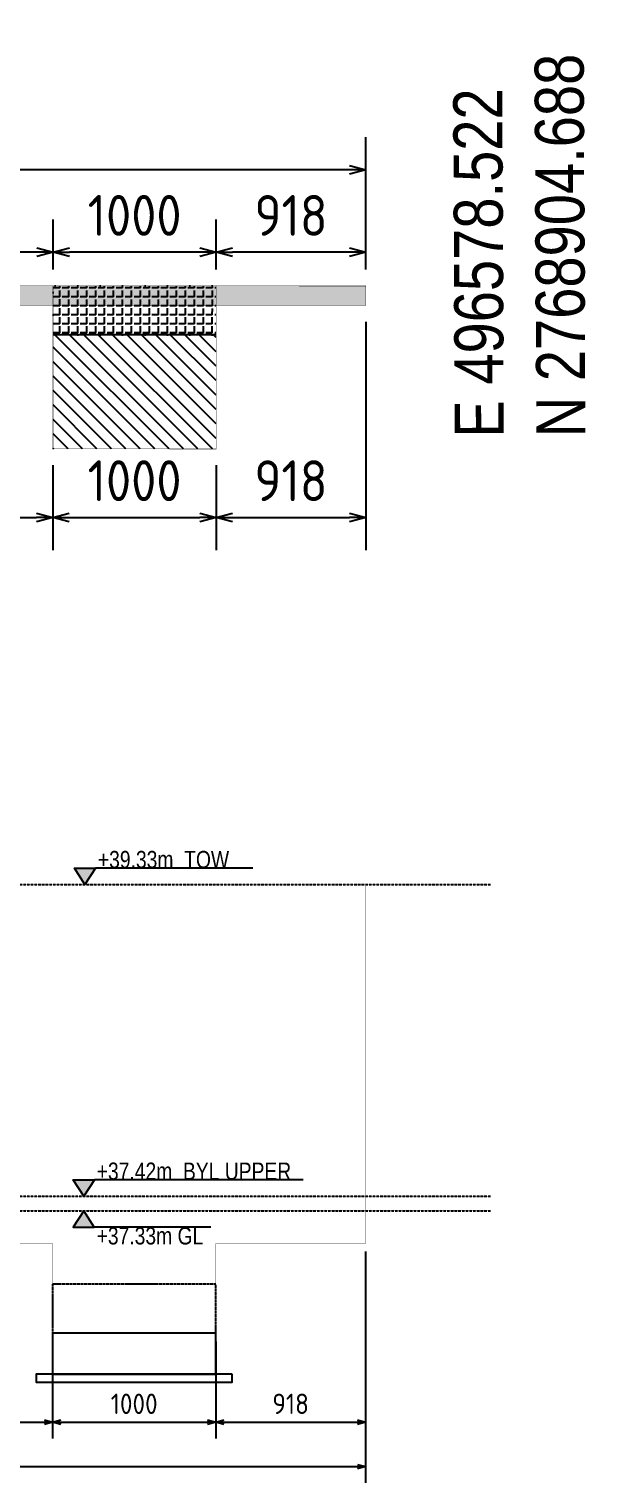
# Model space of a CAD drawing. Header units: centimetres. Extents: x -6122352 to 7132207, y -1694241 to 1947892.
# Drawn here: x 3306871 to 3310431, y 83158 to 92068 of the extents above; entities that cross this region are included whole.
import ezdxf
from ezdxf.enums import TextEntityAlignment as Align

# ---------------------------------------------------------------- set-up
doc = ezdxf.new("R2010")
doc.units = ezdxf.units.CM
doc.header["$MEASUREMENT"] = 0
doc.header["$PDMODE"] = 66
doc.header["$PDSIZE"] = 100
doc.linetypes.add('23585-XR-AR-END-SETTING OUT PLAN$0$HIDDEN', pattern=[0.375, 0.25, -0.125])
doc.linetypes.add('DASHED2', pattern=[0.375, 0.25, -0.125])
for name, color, linetype in [('00-MI-DIM', 7, 'Continuous'), ('@MI-FOOTINGS', 7, 'Continuous'), ('@MI-TYPE-01', 30, 'Continuous'), ('@MI-TYPE-02', 6, 'Continuous'), ('JML-Dimension', 1, 'Continuous'), ('SECTION', 130, 'Continuous')]:
    doc.layers.add(name, color=color, linetype=linetype)
doc.styles.add('JWC BHQ 3.00', font='swissc.ttf', dxfattribs={"height": 3})
doc.styles.add('Schueco-BEMSTIL', font='isocpeur.ttf', dxfattribs={"width": 0.9})
doc.styles.add('txt-Pisa-std', font='arial.ttf', dxfattribs={"width": 0.8})
doc.dimstyles.new('MI- JWC-TXT-2.5 MM', dxfattribs={"dimscale": 1.5, "dimtxt": 2.5, "dimasz": 1, "dimexe": 2, "dimexo": 1, "dimgap": 1, "dimtad": 1, "dimdec": 0, "dimdsep": 46, "dimtxsty": 'Schueco-BEMSTIL', "dimblk": 'OPEN30', "dimcen": 0, "dimdle": 2, "dimclrd": 140, "dimclre": 8, "dimclrt": 40, "dimadec": 0, "dimazin": 2, "dimtfac": 1, "dimtdec": 0, "dimtix": 1, "dimtmove": 2, "dimatfit": 3, "dimldrblk": 'OPEN', "dimfxl": 2, "dimlwd": -1, "dimlwe": -1, "dimarcsym": 0})

# ---------------------------------------------------------------- blocks, each defined once
blk = doc.blocks.new('T1-FOOTING')
at = {"transparency": 33554679}
h = blk.add_hatch(dxfattribs=at)
h.set_pattern_fill('ANGLE', color=256, scale=500)
h.set_pattern_definition([(0, (0, 0), (0, 137.5), [100, -37.5]), (90, (0, 0), (-137.5, 8e-15), [100, -37.5])])
h.paths.add_polyline_path([(-500, -300), (500, -300), (500, 0), (-500, 0)])
h.paths.add_polyline_path([(-499.75, -299.75), (499.75, -299.75), (499.75, -0.25), (-499.75, -0.25)], flags=16)
h = blk.add_hatch(dxfattribs=at)
h.set_pattern_fill('ANGLE', color=8, scale=200)
h.set_pattern_definition([(0, (0, 0), (0, 55), [40, -15]), (90, (0, 0), (-55, 3e-15), [40, -15])])
h.paths.add_polyline_path([(500, -300), (500, 0), (-500, 0), (-500, -300)])
h = blk.add_hatch(dxfattribs=at)
h.set_pattern_fill('ANSI31', color=8, scale=500)
h.paths.add_polyline_path([(500, -1000), (500, -300), (-500, -300), (-500, -1000)])
at = {"layer": '@MI-TYPE-01', "color": 240, "linetype": 'DASHED2', "true_color": 0xed1f24}
blk.add_line((-500, -300), (500, -300), dxfattribs=at)
at = {"layer": '@MI-TYPE-01', "color": 240, "true_color": 0xed1f24, "const_width": 2.5}
blk.add_lwpolyline([(-500, 0), (500, 0), (500, -1000), (-500, -1000)], close=True, dxfattribs=at)
blk = doc.blocks.new('_Open30')
at = {"color": 0, "linetype": 'ByBlock', "lineweight": -2}
for p, q in [((-1, 0.268), (0, 0)), ((0, 0), (-1, -0.268)), ((0, 0), (-1, 0))]:
    blk.add_line(p, q, dxfattribs=at)
blk = doc.blocks.new('*D1317')
at = {"layer": '@MI-TYPE-02', "color": 8, "transparency": 16777216}
for p, q in [((382582.8, -191426.2), (383394.5, -191426.1)), ((382583.8, -197261.2), (383395.5, -197261.1))]:
    blk.add_line(p, q, dxfattribs=at)
at = {"layer": '@MI-TYPE-02', "color": 140, "transparency": 16777216}
blk.add_line((383195.5, -197161.1), (383194.5, -191526.1), dxfattribs=at)
at = {"layer": 'Defpoints', "color": 0, "transparency": 16777216}
for p in [(382482.8, -191426.2), (383194.5, -191426.1), (382483.8, -197261.2)]:
    blk.add_point(p, dxfattribs=at)
at = {"layer": '@MI-TYPE-02', "color": 140, "transparency": 16777216, "xscale": 100, "yscale": 100, "zscale": 100}
for p, rotation in [((383194.5, -191426.1), 90.01026582106833), ((383195.5, -197261.1), 270.0102658210683)]:
    blk.add_blockref('_Open30', p, dxfattribs=dict(at, rotation=rotation))
at = {"layer": '@MI-TYPE-02', "color": 40, "transparency": 16777216, "insert": (383420, -194343.6), "char_height": 250, "attachment_point": 5, "rotation": 270.01027, "style": 'Schueco-BEMSTIL'}
blk.add_mtext('5835', dxfattribs=at)
blk = doc.blocks.new('_Open')
at = {"color": 0, "linetype": 'ByBlock', "lineweight": -2}
for p, q in [((-1, 0.2), (0, 0)), ((-1, -0.2), (0, 0)), ((0, 0), (-1, 0))]:
    blk.add_line(p, q, dxfattribs=at)
blk = doc.blocks.new('*D1318')
at = {"layer": '@MI-TYPE-02', "color": 8, "transparency": 16777216}
for p, q in [((382584.5, -196343.7), (382891.1, -196343.6)), ((382583.8, -197261.2), (382891.2, -197261.2))]:
    blk.add_line(p, q, dxfattribs=at)
at = {"layer": '@MI-TYPE-02', "color": 140, "transparency": 16777216}
blk.add_line((382691.2, -197161.2), (382691.1, -196443.7), dxfattribs=at)
at = {"layer": 'Defpoints', "color": 0, "transparency": 16777216}
for p in [(382484.5, -196343.7), (382691.1, -196343.7), (382483.8, -197261.2)]:
    blk.add_point(p, dxfattribs=at)
at = {"layer": '@MI-TYPE-02', "color": 140, "transparency": 16777216, "xscale": 100, "yscale": 100, "zscale": 100}
for p, rotation in [((382691.1, -196343.7), 90.01026582106833), ((382691.2, -197261.2), 270.0102658210683)]:
    blk.add_blockref('_Open30', p, dxfattribs=dict(at, rotation=rotation))
at = {"layer": '@MI-TYPE-02', "color": 40, "transparency": 16777216, "insert": (382916.1, -196802.4), "char_height": 250, "attachment_point": 5, "rotation": 270.01027, "style": 'Schueco-BEMSTIL'}
blk.add_mtext('918', dxfattribs=at)
blk = doc.blocks.new('*D1319')
at = {"layer": '@MI-TYPE-02', "color": 8, "transparency": 16777216}
for p, q in [((382583.4, -195343.7), (382890.9, -195343.6)), ((382584.5, -196343.7), (382891.1, -196343.6))]:
    blk.add_line(p, q, dxfattribs=at)
at = {"layer": '@MI-TYPE-02', "color": 140, "transparency": 16777216}
blk.add_line((382691, -196243.7), (382690.9, -195443.7), dxfattribs=at)
at = {"layer": 'Defpoints', "color": 0, "transparency": 16777216}
for p in [(382483.4, -195343.7), (382690.9, -195343.7), (382484.5, -196343.7)]:
    blk.add_point(p, dxfattribs=at)
at = {"layer": '@MI-TYPE-02', "color": 140, "transparency": 16777216, "xscale": 100, "yscale": 100, "zscale": 100}
for p, rotation in [((382690.9, -195343.7), 90.01026582106833), ((382691.1, -196343.7), 270.0102658210683)]:
    blk.add_blockref('_Open30', p, dxfattribs=dict(at, rotation=rotation))
at = {"layer": '@MI-TYPE-02', "color": 40, "transparency": 16777216, "insert": (382916, -195843.6), "char_height": 250, "attachment_point": 5, "rotation": 270.01027, "style": 'Schueco-BEMSTIL'}
blk.add_mtext('1000', dxfattribs=at)
blk = doc.blocks.new('*D1320')
at = {"layer": '@MI-TYPE-02', "color": 8, "transparency": 16777216}
for p, q in [((382584, -193343.7), (382890.5, -193343.6)), ((382583.4, -195343.7), (382890.9, -195343.6))]:
    blk.add_line(p, q, dxfattribs=at)
at = {"layer": '@MI-TYPE-02', "color": 140, "transparency": 16777216}
blk.add_line((382690.9, -195243.7), (382690.5, -193443.7), dxfattribs=at)
at = {"layer": 'Defpoints', "color": 0, "transparency": 16777216}
for p in [(382484, -193343.7), (382690.5, -193343.7), (382483.4, -195343.7)]:
    blk.add_point(p, dxfattribs=at)
at = {"layer": '@MI-TYPE-02', "color": 140, "transparency": 16777216, "xscale": 100, "yscale": 100, "zscale": 100}
for p, rotation in [((382690.5, -193343.7), 90.01026582106833), ((382690.9, -195343.7), 270.0102658210683)]:
    blk.add_blockref('_Open30', p, dxfattribs=dict(at, rotation=rotation))
at = {"layer": '@MI-TYPE-02', "color": 40, "transparency": 16777216, "insert": (382915.7, -194343.6), "char_height": 250, "attachment_point": 5, "rotation": 270.01027, "style": 'Schueco-BEMSTIL'}
blk.add_mtext('2000', dxfattribs=at)
blk = doc.blocks.new('*D1430')
at = {"layer": '@MI-TYPE-02', "color": 8, "transparency": 16777216}
for p, q in [((-1099.8, 3917.3), (-1619.4, 3917.2)), ((-1099.5, 1917.3), (-1619, 1917.2))]:
    blk.add_line(p, q, dxfattribs=at)
at = {"layer": '@MI-TYPE-02', "color": 140, "transparency": 16777216}
blk.add_line((-1419.3, 3817.3), (-1419, 2017.3), dxfattribs=at)
at = {"layer": 'Defpoints', "color": 0, "transparency": 16777216}
for p in [(-999.8, 3917.4), (-1419, 1917.3), (-999.5, 1917.4)]:
    blk.add_point(p, dxfattribs=at)
at = {"layer": '@MI-TYPE-02', "color": 140, "transparency": 16777216, "xscale": 100, "yscale": 100, "zscale": 100}
for p, rotation in [((-1419.4, 3917.3), 90.01026582106819), ((-1419, 1917.3), 270.0102658210682)]:
    blk.add_blockref('_Open30', p, dxfattribs=dict(at, rotation=rotation))
at = {"layer": '@MI-TYPE-02', "color": 40, "transparency": 16777216, "insert": (-1194.2, 2917.3), "char_height": 250, "attachment_point": 5, "rotation": 270.01027, "style": 'Schueco-BEMSTIL'}
blk.add_mtext('2000', dxfattribs=at)
blk = doc.blocks.new('*D1431')
at = {"layer": '@MI-TYPE-02', "color": 8, "transparency": 16777216}
for p, q in [((-1099.5, 1917.3), (-1619, 1917.2)), ((-1099.3, 917.3), (-1618.8, 917.2))]:
    blk.add_line(p, q, dxfattribs=at)
at = {"layer": '@MI-TYPE-02', "color": 140, "transparency": 16777216}
blk.add_line((-1419, 1817.3), (-1418.8, 1017.3), dxfattribs=at)
at = {"layer": 'Defpoints', "color": 0, "transparency": 16777216}
for p in [(-999.5, 1917.4), (-1418.8, 917.3), (-999.3, 917.4)]:
    blk.add_point(p, dxfattribs=at)
at = {"layer": '@MI-TYPE-02', "color": 140, "transparency": 16777216, "xscale": 100, "yscale": 100, "zscale": 100}
for p, rotation in [((-1419, 1917.3), 90.01026582106819), ((-1418.8, 917.3), 270.0102658210682)]:
    blk.add_blockref('_Open30', p, dxfattribs=dict(at, rotation=rotation))
at = {"layer": '@MI-TYPE-02', "color": 40, "transparency": 16777216, "insert": (-1193.9, 1417.3), "char_height": 250, "attachment_point": 5, "rotation": 270.01027, "style": 'Schueco-BEMSTIL'}
blk.add_mtext('1000', dxfattribs=at)
blk = doc.blocks.new('*D1432')
at = {"layer": '@MI-TYPE-02', "color": 8, "transparency": 16777216}
for p, q in [((-1099.3, 917.3), (-1618.8, 917.2)), ((-220, 0), (-1618.7, -0.3))]:
    blk.add_line(p, q, dxfattribs=at)
at = {"layer": '@MI-TYPE-02', "color": 140, "transparency": 16777216}
blk.add_line((-1418.8, 817.3), (-1418.7, 99.7), dxfattribs=at)
at = {"layer": 'Defpoints', "color": 0, "transparency": 16777216}
for p in [(-999.3, 917.4), (-1418.7, -0.3), (-120, 0)]:
    blk.add_point(p, dxfattribs=at)
at = {"layer": '@MI-TYPE-02', "color": 140, "transparency": 16777216, "xscale": 100, "yscale": 100, "zscale": 100}
for p, rotation in [((-1418.8, 917.3), 90.01026582106819), ((-1418.7, -0.3), 270.0102658210682)]:
    blk.add_blockref('_Open30', p, dxfattribs=dict(at, rotation=rotation))
at = {"layer": '@MI-TYPE-02', "color": 40, "transparency": 16777216, "insert": (-1193.7, 458.6), "char_height": 250, "attachment_point": 5, "rotation": 270.01027, "style": 'Schueco-BEMSTIL'}
blk.add_mtext('918', dxfattribs=at)
blk = doc.blocks.new('*D4853')
at = {"layer": '@MI-TYPE-01', "color": 8, "transparency": 16777216}
for p, q in [((3305015.4, 84025.5), (3305015.4, 83430.4)), ((3307015.4, 84025.5), (3307015.4, 83430.4))]:
    blk.add_line(p, q, dxfattribs=at)
at = {"layer": '@MI-TYPE-01', "color": 140, "transparency": 16777216}
blk.add_line((3305065.4, 83530.4), (3306965.4, 83530.4), dxfattribs=at)
at = {"layer": 'Defpoints', "color": 0, "transparency": 16777216}
for p in [(3305015.4, 84075.5), (3307015.4, 84075.5), (3307015.4, 83530.4)]:
    blk.add_point(p, dxfattribs=at)
at = {"layer": '@MI-TYPE-01', "color": 140, "transparency": 16777216, "xscale": 50, "yscale": 50, "zscale": 50, "rotation": 180}
blk.add_blockref('_Open30', (3305015.4, 83530.4), dxfattribs=at)
at = {"layer": '@MI-TYPE-01', "color": 140, "transparency": 16777216, "xscale": 50, "yscale": 50, "zscale": 50}
blk.add_blockref('_Open30', (3307015.4, 83530.4), dxfattribs=at)
at = {"layer": '@MI-TYPE-01', "color": 40, "transparency": 16777216, "insert": (3306015.4, 83642.9), "char_height": 125, "attachment_point": 5, "style": 'Schueco-BEMSTIL'}
blk.add_mtext('2000', dxfattribs=at)
blk = doc.blocks.new('*D4854')
at = {"layer": '@MI-TYPE-01', "color": 8, "transparency": 16777216}
for p, q in [((3307015.4, 84025.5), (3307015.4, 83430.4)), ((3308015.4, 84025.5), (3308015.4, 83430.4))]:
    blk.add_line(p, q, dxfattribs=at)
at = {"layer": '@MI-TYPE-01', "color": 140, "transparency": 16777216}
blk.add_line((3307065.4, 83530.4), (3307965.4, 83530.4), dxfattribs=at)
at = {"layer": 'Defpoints', "color": 0, "transparency": 16777216}
for p in [(3307015.4, 84075.5), (3308015.4, 84075.5), (3308015.4, 83530.4)]:
    blk.add_point(p, dxfattribs=at)
at = {"layer": '@MI-TYPE-01', "color": 140, "transparency": 16777216, "xscale": 50, "yscale": 50, "zscale": 50, "rotation": 180}
blk.add_blockref('_Open30', (3307015.4, 83530.4), dxfattribs=at)
at = {"layer": '@MI-TYPE-01', "color": 140, "transparency": 16777216, "xscale": 50, "yscale": 50, "zscale": 50}
blk.add_blockref('_Open30', (3308015.4, 83530.4), dxfattribs=at)
at = {"layer": '@MI-TYPE-01', "color": 40, "transparency": 16777216, "insert": (3307515.4, 83642.9), "char_height": 125, "attachment_point": 5, "style": 'Schueco-BEMSTIL'}
blk.add_mtext('1000', dxfattribs=at)
blk = doc.blocks.new('*D4855')
at = {"layer": '@MI-TYPE-01', "color": 8, "transparency": 16777216}
for p, q in [((3308933.4, 84575.5), (3308933.4, 83430.4)), ((3308015.4, 84025.5), (3308015.4, 83430.4))]:
    blk.add_line(p, q, dxfattribs=at)
at = {"layer": '@MI-TYPE-01', "color": 140, "transparency": 16777216}
blk.add_line((3308065.4, 83530.4), (3308883.4, 83530.4), dxfattribs=at)
at = {"layer": 'Defpoints', "color": 0, "transparency": 16777216}
for p in [(3308933.4, 84625.5), (3308015.4, 84075.5), (3308933.4, 83530.4)]:
    blk.add_point(p, dxfattribs=at)
at = {"layer": '@MI-TYPE-01', "color": 140, "transparency": 16777216, "xscale": 50, "yscale": 50, "zscale": 50, "rotation": 180}
blk.add_blockref('_Open30', (3308015.4, 83530.4), dxfattribs=at)
at = {"layer": '@MI-TYPE-01', "color": 140, "transparency": 16777216, "xscale": 50, "yscale": 50, "zscale": 50}
blk.add_blockref('_Open30', (3308933.4, 83530.4), dxfattribs=at)
at = {"layer": '@MI-TYPE-01', "color": 40, "transparency": 16777216, "insert": (3308474.4, 83642.9), "char_height": 125, "attachment_point": 5, "style": 'Schueco-BEMSTIL'}
blk.add_mtext('918', dxfattribs=at)
blk = doc.blocks.new('*D4856')
at = {"layer": '@MI-TYPE-01', "color": 8, "transparency": 16777216}
for p, q in [((3303098.4, 84575.5), (3303098.4, 83158.1)), ((3308933.4, 84575.5), (3308933.4, 83158.1))]:
    blk.add_line(p, q, dxfattribs=at)
at = {"layer": '@MI-TYPE-01', "color": 140, "transparency": 16777216}
blk.add_line((3303148.4, 83258.1), (3308883.4, 83258.1), dxfattribs=at)
at = {"layer": 'Defpoints', "color": 0, "transparency": 16777216}
for p in [(3303098.4, 84625.5), (3308933.4, 84625.5), (3308933.4, 83258.1)]:
    blk.add_point(p, dxfattribs=at)
at = {"layer": '@MI-TYPE-01', "color": 140, "transparency": 16777216, "xscale": 50, "yscale": 50, "zscale": 50, "rotation": 180}
blk.add_blockref('_Open30', (3303098.4, 83258.1), dxfattribs=at)
at = {"layer": '@MI-TYPE-01', "color": 140, "transparency": 16777216, "xscale": 50, "yscale": 50, "zscale": 50}
blk.add_blockref('_Open30', (3308933.4, 83258.1), dxfattribs=at)
at = {"layer": '@MI-TYPE-01', "color": 40, "transparency": 16777216, "insert": (3306015.9, 83370.6), "char_height": 125, "attachment_point": 5, "style": 'Schueco-BEMSTIL'}
blk.add_mtext('5835', dxfattribs=at)
blk = doc.blocks.new('*U2058')
at = {"layer": 'JML-Dimension'}
h = blk.add_hatch(color=10, dxfattribs=at)
h.dxf.hatch_style = 1
h.paths.add_polyline_path([(0, 0), (-1.54, 2.37), (1.54, 2.37)])
blk.add_line((24.31, 2.37), (1.54, 2.37), dxfattribs=at)
blk.add_lwpolyline([(0, 0), (-1.54, 2.37), (1.54, 2.37), (0, 0)], dxfattribs=at)
at = {"color": 5, "style": 'txt-Pisa-std', "width": 0.8}
blk.add_attdef('+0.0', text='', height=2.5, dxfattribs=at).set_placement((1.87, 2.37), align=Align.BOTTOM_LEFT)
blk = doc.blocks.new('*U2056')
at = {"layer": 'JML-Dimension'}
h = blk.add_hatch(color=10, dxfattribs=at)
h.dxf.hatch_style = 1
h.paths.add_polyline_path([(0, 0), (-1.54, 2.37), (1.54, 2.37)])
blk.add_line((31.81, 2.37), (1.54, 2.37), dxfattribs=at)
blk.add_lwpolyline([(0, 0), (-1.54, 2.37), (1.54, 2.37), (0, 0)], dxfattribs=at)
at = {"color": 5, "style": 'txt-Pisa-std', "width": 0.8}
blk.add_attdef('+0.0', text='', height=2.5, dxfattribs=at).set_placement((1.87, 2.37), align=Align.BOTTOM_LEFT)
blk = doc.blocks.new('*U2214')
at = {"layer": 'JML-Dimension'}
h = blk.add_hatch(color=10, dxfattribs=at)
h.dxf.hatch_style = 1
h.paths.add_polyline_path([(0, 0), (-1.54, 2.37), (1.54, 2.37)])
blk.add_line((18.43, 2.37), (1.54, 2.37), dxfattribs=at)
blk.add_lwpolyline([(0, 0), (-1.54, 2.37), (1.54, 2.37), (0, 0)], dxfattribs=at)
at = {"color": 5, "style": 'txt-Pisa-std', "width": 0.8}
blk.add_attdef('+0.0', text='', height=2.5, dxfattribs=at).set_placement((1.87, 2.37), align=Align.BOTTOM_LEFT)
blk = doc.blocks.new('T1-FOOTING ELEVATION')
at = {"color": 9}
blk.add_lwpolyline([(-600, -250), (600, -250), (600, -300), (-600, -300)], close=True, dxfattribs=at)
at = {"layer": '@MI-TYPE-01', "color": 114, "linetype": '23585-XR-AR-END-SETTING OUT PLAN$0$HIDDEN', "ltscale": 20, "true_color": 0x139b48}
blk.add_lwpolyline([(-500, 0), (-500, 300), (500, 300), (500, 0)], dxfattribs=at)
at = {"layer": '@MI-TYPE-01', "color": 114, "true_color": 0x139b48}
blk.add_lwpolyline([(-500, 0), (500, 0), (500, -250), (-500, -250)], close=True, dxfattribs=at)
blk = doc.blocks.new('T1-PARTITON 2')
at = {"layer": '@MI-TYPE-02'}
h = blk.add_hatch(color=256, dxfattribs=at)
h.dxf.hatch_style = 1
h.paths.add_polyline_path([(-1, 5835), (0, 0), (-120, 0), (-121, 5835)])
at = {"layer": '@MI-TYPE-02', "const_width": 2.5}
blk.add_lwpolyline([(-1, 5835), (0, 0), (-120, 0), (-121, 5835)], close=True, dxfattribs=at)
at = {"layer": '@MI-FOOTINGS', "color": 240, "true_color": 0xed1f24, "xscale": -1, "rotation": 270.0102658218726}
blk.add_blockref('T1-FOOTING', (0.6, 1417.5), dxfattribs=at)
at = {"layer": '@MI-TYPE-02'}
for base, p1, p2, picture, middle, set_off in [((710.7, 5835.1), (0, 0), (-1, 5835), '*D1317', (936.2, 2917.7), (-382483.8, 197261.2)), ((206.7, 3917.6), (-0.4, 1917.5), (0.2, 3917.5), '*D1320', (431.9, 2917.6), (-382483.8, 197261.2)), ((207.1, 1917.6), (0.7, 917.5), (-0.4, 1917.5), '*D1319', (432.1, 1417.6), (-382483.8, 197261.2)), ((207.2315, 917.5738), (0, 0), (0.7081, 917.5368), '*D1318', (432.3137, 458.8458), (-382483.8231, 197261.2344))]:
    dim = blk.add_linear_dim(base=base, p1=p1, p2=p2, angle=90.01027, dimstyle='MI- JWC-TXT-2.5 MM', dxfattribs=at)
    dim.commit()
    dim.dimension.update_dxf_attribs({"geometry": picture, "text_midpoint": middle, "insert": set_off})
for base, p1, p2, picture, middle in [((-1419, 1917.3), (-999.8, 3917.4), (-999.5, 1917.4), '*D1430', (-1194.2, 2917.3)), ((-1418.8, 917.3), (-999.5, 1917.4), (-999.3, 917.4), '*D1431', (-1193.9, 1417.3)), ((-1418.7, -0.3), (-999.3, 917.4), (-120, 0), '*D1432', (-1193.7, 458.6))]:
    dim = blk.add_linear_dim(base=base, p1=p1, p2=p2, angle=90.01027, dimstyle='MI- JWC-TXT-2.5 MM', dxfattribs=at)
    dim.commit()
    dim.dimension.update_dxf_attribs({"geometry": picture, "text_midpoint": middle})
blk = doc.blocks.new('A$C60e8a156')
at = {"layer": '@MI-TYPE-01', "rotation": 359.977467402098}
blk.add_blockref('T1-PARTITON 2', (928.2, 947.3), dxfattribs=at)
at = {"layer": '00-MI-DIM', "color": 20, "insert": (0, 0), "char_height": 300, "attachment_point": 4, "rotation": 0.26225, "style": 'JWC BHQ 3.00', "bg_fill": 3, "box_fill_scale": 1.5, "bg_fill_color": 256, "bg_fill_true_color": 13158600, "bg_fill_transparency": 0}
blk.add_mtext('\\A1;E 496578.522\\PN 2768904.688', dxfattribs=at)

msp = doc.modelspace()

# ---------------------------------------------------------------- linework, layer by layer
at = {"layer": '@MI-TYPE-01', "color": 6, "const_width": 2.5}
msp.add_lwpolyline([(3303098.44591, 86825.54021), (3308933.44591, 86825.54021), (3308933.44591, 84625.54021), (3308015.44591, 84625.54021), (3308015.44591, 84075.54021), (3307015.44591, 84075.54021), (3307015.44591, 84625.54021), (3305015.44591, 84625.54021), (3305015.44591, 84075.54021), (3304015.44591, 84075.54021), (3304015.44591, 84625.54021), (3303098.44591, 84625.54021), (3303098.44591, 86825.54021)], dxfattribs=at)
at = {"layer": '@MI-TYPE-02', "color": 160, "linetype": 'DASHED2', "ltscale": 5}
for points in [[(3302401.56056, 86825.54021), (3309698.59341, 86825.54021)], [(3302401.56056, 84915.54021), (3309698.59341, 84915.54021)], [(3302401.56056, 84825.54021), (3309698.59341, 84825.54021)]]:
    msp.add_lwpolyline(points, dxfattribs=at)

# ---------------------------------------------------------------- block references
at = {"layer": '@MI-TYPE-01', "rotation": 90}
msp.add_blockref('A$C60e8a156', (3309882.77367, 89565.65607), dxfattribs=at)
at = {"layer": '@MI-TYPE-01', "color": 30, "xscale": -1}
msp.add_blockref('T1-FOOTING ELEVATION', (3307515.44591, 84075.54021), dxfattribs=at)
at = {"layer": 'SECTION', "color": 6}
ref = msp.add_blockref('*U2058', (3307213.71663, 86825.54021), dxfattribs=dict(at, xscale=42.30147098076819, yscale=42.30147098076819, zscale=42.30147098076819))
ref.add_attrib('+0.0', '+39.33m  TOW', (3307292.84528, 86925.79727), dxfattribs={"layer": 'JML-Dimension', "color": 5, "height": 105.7536775, "style": 'txt-Pisa-std', "width": 0.8})
ref = msp.add_blockref('*U2056', (3307206.42314, 84915.54025), dxfattribs=dict(at, xscale=42.30147098076819, yscale=42.30147098076819, zscale=42.30147098076819))
ref.add_attrib('+0.0', '+37.42m  BYL UPPER', (3307285.55179, 85015.79732), dxfattribs={"layer": 'JML-Dimension', "color": 5, "height": 105.7536775, "style": 'txt-Pisa-std', "width": 0.8})
ref = msp.add_blockref('*U2214', (3307205.88313, 84825.54021), dxfattribs=dict(at, xscale=-42.30147098076819, yscale=42.30147098076819, zscale=42.30147098076819, rotation=180))
ref.add_attrib('+0.0', '+37.33m GL', (3307285.01178, 84619.52946), dxfattribs={"layer": 'JML-Dimension', "color": 5, "height": 105.753677, "style": 'txt-Pisa-std', "width": 0.8})

# ---------------------------------------------------------------- dimensions: what is measured, and where the dimension line sits
at = {"layer": '@MI-TYPE-01'}
for base, p1, p2, picture, middle in [((3308933.44591, 83258.12704), (3303098.44591, 84625.54021), (3308933.44591, 84625.54021), '*D4856', (3306015.94591, 83370.62704)), ((3308933.44591, 83530.35554), (3308015.44591, 84075.54021), (3308933.44591, 84625.54021), '*D4855', (3308474.44591, 83642.85554)), ((3307015.44591, 83530.35554), (3305015.44591, 84075.54021), (3307015.44591, 84075.54021), '*D4853', (3306015.44591, 83642.85554)), ((3308015.44591, 83530.35554), (3307015.44591, 84075.54021), (3308015.44591, 84075.54021), '*D4854', (3307515.44591, 83642.85554))]:
    dim = msp.add_linear_dim(base=base, p1=p1, p2=p2, dimstyle='MI- JWC-TXT-2.5 MM', dxfattribs=at)
    dim.commit()
    dim.dimension.update_dxf_attribs({"geometry": picture, "text_midpoint": middle})

doc.saveas('drawing.dxf')
